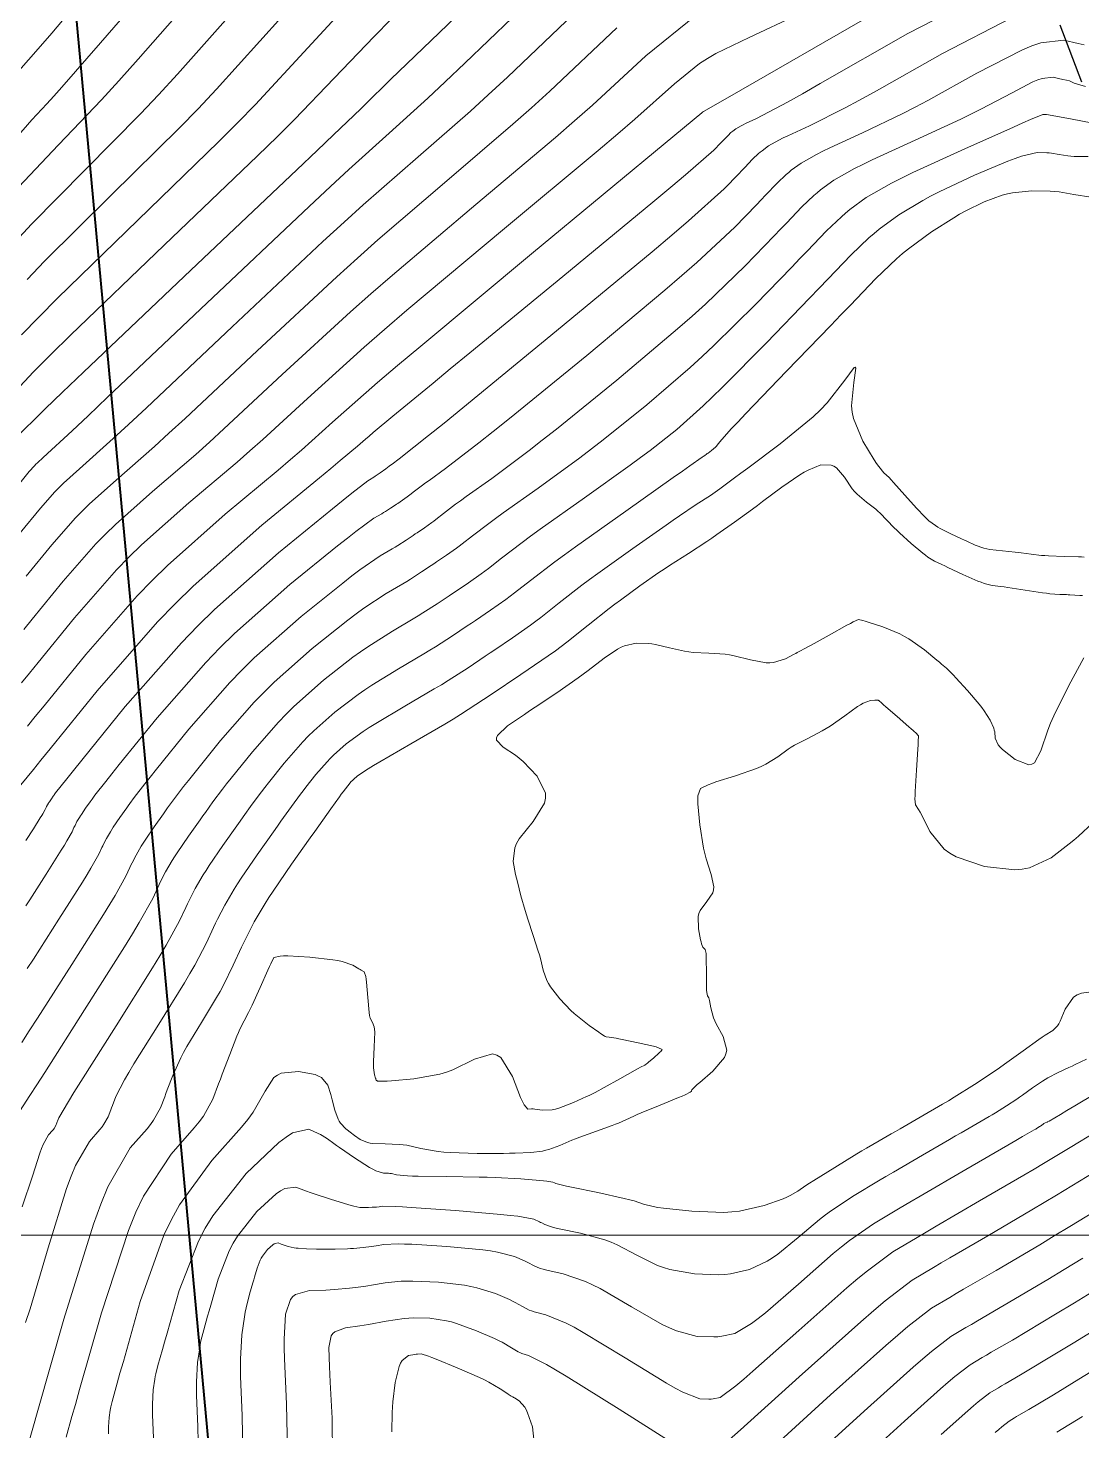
# Model space of a CAD drawing. Header units: millimetres. Extents: x 837475 to 838477, y 1189012 to 1191015.
# Drawn here: x 837520.3 to 837582.3, y 1190202.4 to 1190284.9 of the extents above; entities that cross this region are included whole.
import ezdxf

# ---------------------------------------------------------------- set-up
doc = ezdxf.new("R2010")
doc.units = ezdxf.units.MM
doc.header["$LTSCALE"] = 0.3
doc.linetypes.add('ACAD_ISO03W100', pattern=[30, 12, -18])
doc.layers.add('COORD', color=253, linetype='Continuous', lineweight=20)
doc.layers.add('CORREDORVIA', color=94, linetype='Continuous', lineweight=40)
for name, color, linetype, lineweight, true_color in [('COTAS 10', 7, 'Continuous', 9, 0x6e3e2d), ('COTAS INT', 7, 'Continuous', 5, 0x9fa19f), ('Linea_Tendencia', 7, 'ACAD_ISO03W100', 30, 0xef3939)]:
    doc.layers.add(name, color=color, linetype=linetype, lineweight=lineweight, true_color=true_color)

msp = doc.modelspace()

# ---------------------------------------------------------------- linework, layer by layer
at = {"layer": 'COORD'}
msp.add_line((837476.514, 1190213.872), (838476.514, 1190213.872), dxfattribs=at)
at = {"layer": 'CORREDORVIA'}
msp.add_lwpolyline([(837918.48, 1189883.493), (837925.042, 1189453.383), (837902.497, 1189217.712), (837593.191, 1189234.399), (837666.017, 1189670.117), (837623.316, 1189818.024), (837548.503, 1190011.455), (837506.88, 1190461.595), (837936.282, 1190278.252), (837938.054, 1190355.403), (837933.054, 1190517.446), (837913.685, 1190646.739), (837916.913, 1190801.892), (837910.676, 1191000.965), (838213.029, 1190992.912), (838237.174, 1190821.339), (838237.001, 1190602.875), (838240.031, 1190437.198), (838238.102, 1190145.726), (838184.199, 1189898.277), (837758.842, 1190109.914), (837918.48, 1189883.493)], dxfattribs=at)
at = {"layer": 'COTAS 10'}
for points in [[(837532.092, 1190289.121), (837526.79, 1190283.072), (837525.638, 1190281.785), (837524.622, 1190280.665), (837522.092, 1190278.018), (837519.75, 1190275.54)], [(837548.139, 1190288.169), (837544.474, 1190284.626), (837541.636, 1190281.881), (837541.085, 1190281.347), (837540.637, 1190280.911), (837539.868, 1190280.152), (837538.271, 1190278.623), (837537.302, 1190277.7), (837536.103, 1190276.562), (837529.868, 1190270.648), (837523.57, 1190264.659), (837522.332, 1190263.473), (837521.313, 1190262.491), (837519.459, 1190260.648)], [(837565.544, 1190285.67), (837562.716, 1190284.34), (837560.748, 1190283.404), (837560.26, 1190283.115), (837559.796, 1190282.815), (837558.323, 1190281.624), (837555.991, 1190279.544), (837554.985, 1190278.683), (837553.823, 1190277.697), (837548.323, 1190273.107), (837542.58, 1190268.289), (837541.264, 1190267.16), (837540.066, 1190266.12), (837536.731, 1190263.107), (837534.104, 1190260.685), (837533.354, 1190260.019), (837532.593, 1190259.354), (837529.763, 1190256.968), (837526.968, 1190254.484), (837526.231, 1190253.758), (837525.509, 1190253.015), (837523.032, 1190250.192), (837520.899, 1190247.564), (837520.393, 1190246.943), (837519.925, 1190246.369)], [(837520.263, 1190229.557), (837520.622, 1190230.111), (837522.125, 1190232.454), (837523.498, 1190234.634), (837523.775, 1190235.084), (837524.007, 1190235.468), (837524.473, 1190236.297), (837524.648, 1190236.678), (837524.696, 1190236.779), (837524.744, 1190236.878), (837524.919, 1190237.22), (837525.147, 1190237.608), (837525.228, 1190237.736), (837525.318, 1190237.873), (837525.71, 1190238.444), (837526.108, 1190239.009), (837526.202, 1190239.142), (837526.289, 1190239.265), (837526.544, 1190239.625), (837527.165, 1190240.42), (837527.482, 1190240.817), (837527.863, 1190241.291), (837529.762, 1190243.644), (837532.179, 1190246.396), (837532.886, 1190247.123), (837533.609, 1190247.834), (837536.356, 1190250.274), (837538.806, 1190252.244), (837539.341, 1190252.659), (837539.814, 1190253.017), (837541.007, 1190253.839), (837541.722, 1190254.257), (837541.894, 1190254.361), (837542.054, 1190254.459), (837542.538, 1190254.77), (837542.952, 1190255.049), (837543.068, 1190255.128), (837543.185, 1190255.206), (837543.612, 1190255.495), (837544.047, 1190255.801), (837544.168, 1190255.891), (837544.291, 1190255.983), (837544.738, 1190256.336), (837545.449, 1190256.877), (837545.737, 1190257.088), (837546.064, 1190257.325), (837547.578, 1190258.403), (837549.782, 1190260.049), (837550.545, 1190260.645), (837551.374, 1190261.301), (837554.92, 1190264.176), (837558.5, 1190267.199), (837559.35, 1190267.948), (837560.14, 1190268.66), (837562.481, 1190270.915), (837564.175, 1190272.666), (837564.556, 1190273.061), (837564.898, 1190273.416), (837565.815, 1190274.371), (837566.507, 1190275.036), (837566.708, 1190275.209), (837566.911, 1190275.376), (837567.679, 1190275.939), (837568.896, 1190276.625), (837569.384, 1190276.87), (837569.937, 1190277.139), (837572.479, 1190278.308), (837575.151, 1190279.538), (837575.787, 1190279.845), (837576.378, 1190280.138), (837578.134, 1190281.073), (837579.399, 1190281.727), (837579.679, 1190281.842), (837579.93, 1190281.929), (837580.583, 1190282.004), (837580.982, 1190281.91), (837581.072, 1190281.889), (837581.153, 1190281.871), (837581.372, 1190281.827), (837581.537, 1190281.785), (837581.585, 1190281.769), (837581.633, 1190281.75), (837581.814, 1190281.664), (837582.478, 1190281.466)], [(837520.352, 1190201.68), (837520.59, 1190202.514), (837520.883, 1190203.546), (837522.403, 1190208.92), (837524.148, 1190214.523), (837524.582, 1190215.699), (837524.996, 1190216.712), (837526.313, 1190219.014), (837527.304, 1190220.128), (837527.512, 1190220.391), (837527.691, 1190220.636), (837528.097, 1190221.357), (837528.339, 1190222.012), (837528.415, 1190222.214), (837528.494, 1190222.426), (837528.813, 1190223.267), (837529.281, 1190224.295), (837529.455, 1190224.623), (837529.648, 1190224.972), (837530.505, 1190226.39), (837531.39, 1190227.845), (837531.6, 1190228.216), (837531.796, 1190228.574), (837532.376, 1190229.754), (837532.859, 1190230.809), (837532.993, 1190231.089), (837533.127, 1190231.363), (837533.61, 1190232.308), (837534.24, 1190233.381), (837534.466, 1190233.735), (837534.714, 1190234.115), (837535.798, 1190235.696), (837536.901, 1190237.257), (837537.161, 1190237.625), (837537.401, 1190237.965), (837538.107, 1190238.961), (837538.611, 1190239.664), (837538.725, 1190239.82), (837538.827, 1190239.959), (837539.103, 1190240.319), (837539.315, 1190240.56), (837539.377, 1190240.624), (837539.44, 1190240.686), (837539.681, 1190240.9), (837540.314, 1190241.313), (837540.624, 1190241.5), (837540.993, 1190241.72), (837542.816, 1190242.778), (837544.814, 1190243.947), (837545.294, 1190244.237), (837545.742, 1190244.511), (837547.095, 1190245.38), (837548.253, 1190246.161), (837548.577, 1190246.38), (837548.903, 1190246.6), (837550.096, 1190247.406), (837551.312, 1190248.262), (837551.652, 1190248.514), (837551.995, 1190248.772), (837553.246, 1190249.758), (837554.48, 1190250.74), (837554.813, 1190250.995), (837555.14, 1190251.244), (837556.289, 1190252.081), (837557.407, 1190252.854), (837557.716, 1190253.062), (837558.024, 1190253.267), (837559.134, 1190253.985), (837560.225, 1190254.693), (837560.521, 1190254.892), (837560.815, 1190255.093), (837561.854, 1190255.827), (837562.902, 1190256.593), (837563.201, 1190256.813), (837563.503, 1190257.038), (837564.628, 1190257.877), (837565.679, 1190258.604), (837565.936, 1190258.757), (837566.178, 1190258.89), (837566.928, 1190259.193), (837567.537, 1190259.183), (837567.69, 1190259.118), (837567.836, 1190259.026), (837568.31, 1190258.467), (837568.771, 1190257.794), (837568.909, 1190257.63), (837569.052, 1190257.475), (837569.608, 1190256.996), (837570.149, 1190256.583), (837570.282, 1190256.469), (837570.408, 1190256.355), (837570.806, 1190255.949), (837571.24, 1190255.491), (837571.39, 1190255.345), (837571.552, 1190255.191), (837572.242, 1190254.568), (837572.921, 1190253.998), (837573.076, 1190253.877), (837573.217, 1190253.773), (837573.605, 1190253.531), (837574.039, 1190253.329), (837574.209, 1190253.249), (837574.401, 1190253.159), (837575.272, 1190252.749), (837576.153, 1190252.361), (837576.35, 1190252.284), (837576.528, 1190252.221), (837577.004, 1190252.106), (837577.51, 1190252.047), (837577.707, 1190252.02), (837577.928, 1190251.987), (837578.932, 1190251.828), (837579.952, 1190251.672), (837580.184, 1190251.641), (837580.394, 1190251.616), (837580.969, 1190251.571), (837581.37, 1190251.558), (837581.47, 1190251.553), (837581.565, 1190251.547), (837581.869, 1190251.522), (837582.151, 1190251.507), (837582.233, 1190251.507), (837582.316, 1190251.509)], [(837532.943, 1190201.006), (837532.891, 1190203.266), (837532.799, 1190205.548), (837532.793, 1190206.082), (837532.796, 1190206.575), (837532.879, 1190208.001), (837533.033, 1190209.068), (837533.081, 1190209.334), (837533.131, 1190209.587), (837533.328, 1190210.395), (837533.525, 1190211.073), (837533.574, 1190211.243), (837533.621, 1190211.406), (837533.772, 1190211.934), (837533.949, 1190212.392), (837534.014, 1190212.511), (837534.084, 1190212.627), (837534.394, 1190213.018), (837534.703, 1190213.304), (837534.774, 1190213.353), (837534.839, 1190213.389), (837535.018, 1190213.413), (837535.19, 1190213.345), (837535.249, 1190213.324), (837535.314, 1190213.302), (837535.592, 1190213.212), (837535.949, 1190213.13), (837536.063, 1190213.113), (837536.185, 1190213.098), (837536.681, 1190213.062), (837537.269, 1190213.048), (837537.448, 1190213.047), (837537.634, 1190213.046), (837538.364, 1190213.053), (837539.088, 1190213.074), (837539.27, 1190213.083), (837539.444, 1190213.092), (837540.006, 1190213.138), (837540.503, 1190213.198), (837540.637, 1190213.217), (837540.769, 1190213.238), (837541.232, 1190213.32), (837542.076, 1190213.357), (837542.447, 1190213.349), (837542.879, 1190213.332), (837544.939, 1190213.205), (837547.04, 1190213.006), (837547.498, 1190212.944), (837547.903, 1190212.879), (837548.917, 1190212.62), (837549.492, 1190212.367), (837549.62, 1190212.306), (837549.734, 1190212.25), (837550.033, 1190212.077), (837550.427, 1190211.913), (837550.601, 1190211.861), (837550.804, 1190211.806), (837551.769, 1190211.585), (837553.084, 1190211.144), (837553.506, 1190210.951), (837553.954, 1190210.727), (837555.781, 1190209.66), (837557.587, 1190208.621), (837558.022, 1190208.414), (837558.427, 1190208.243), (837559.655, 1190207.914), (837560.627, 1190207.88), (837560.872, 1190207.893), (837561.105, 1190207.917), (837561.86, 1190208.087), (837562.852, 1190208.677), (837563.235, 1190208.965), (837563.664, 1190209.308), (837565.607, 1190210.996), (837567.652, 1190212.783), (837568.146, 1190213.187), (837568.609, 1190213.552), (837570.021, 1190214.543), (837571.588, 1190215.479), (837572.149, 1190215.81), (837572.766, 1190216.172), (837575.45, 1190217.735), (837577.918, 1190219.165), (837578.397, 1190219.442), (837578.788, 1190219.669), (837579.464, 1190220.06), (837579.561, 1190220.116), (837579.587, 1190220.132), (837579.613, 1190220.147), (837579.701, 1190220.203), (837579.786, 1190220.259), (837579.832, 1190220.291), (837579.912, 1190220.35), (837579.993, 1190220.405), (837580.016, 1190220.418), (837580.039, 1190220.432), (837580.123, 1190220.475), (837580.209, 1190220.515), (837580.234, 1190220.527), (837580.258, 1190220.539), (837580.35, 1190220.584), (837581.012, 1190220.973), (837581.396, 1190221.202), (837581.868, 1190221.483), (837584.298, 1190222.937)], [(837569.465, 1190200.763), (837571.834, 1190202.922), (837573.962, 1190204.824), (837574.412, 1190205.214), (837574.803, 1190205.545), (837575.713, 1190206.247), (837576.409, 1190206.662), (837576.663, 1190206.812), (837576.945, 1190206.977), (837578.188, 1190207.7), (837580.732, 1190209.224), (837581.834, 1190209.894), (837583.109, 1190210.672)]]:
    msp.add_lwpolyline(points, dxfattribs=at)
at = {"layer": 'COTAS INT'}
for points in [[(837519.502, 1190257.736), (837520.372, 1190258.796), (837520.676, 1190259.142), (837520.765, 1190259.233), (837520.856, 1190259.323), (837521.199, 1190259.628), (837522.892, 1190261.199), (837523.833, 1190262.086), (837524.979, 1190263.17), (837530.827, 1190268.717), (837536.842, 1190274.403), (837538.094, 1190275.575), (837539.167, 1190276.572), (837541.55, 1190278.717), (837543.821, 1190280.78), (837544.824, 1190281.726), (837545.99, 1190282.834), (837551.55, 1190288.187)], [(837518.986, 1190277.716), (837520.537, 1190279.492), (837521.411, 1190280.43), (837521.814, 1190280.882), (837522.286, 1190281.416), (837524.572, 1190284.035), (837527.557, 1190287.491)], [(837519.548, 1190272.316), (837520.514, 1190273.364), (837523.647, 1190276.544), (837526.918, 1190279.844), (837527.97, 1190280.968), (837529.086, 1190282.182), (837533.647, 1190287.327)], [(837577.438, 1190287.358), (837572.049, 1190284.571), (837566.894, 1190281.627), (837565.847, 1190281.036), (837564.963, 1190280.543), (837563.143, 1190279.574), (837562.503, 1190279.279), (837562.364, 1190279.212), (837562.241, 1190279.15), (837561.934, 1190278.977), (837561.741, 1190278.835), (837561.689, 1190278.793), (837561.639, 1190278.75), (837561.465, 1190278.582), (837561.234, 1190278.342), (837561.147, 1190278.252), (837561.052, 1190278.153), (837560.625, 1190277.712), (837558.967, 1190276.266), (837558.095, 1190275.533), (837557.044, 1190274.656), (837551.755, 1190270.288), (837546.293, 1190265.796), (837545.133, 1190264.841), (837544.125, 1190264.011), (837541.755, 1190262.057), (837540.601, 1190261.095), (837540.359, 1190260.891), (837540.152, 1190260.714), (837539.683, 1190260.302), (837538.667, 1190259.443), (837538.114, 1190258.985), (837537.444, 1190258.432), (837534.044, 1190255.638), (837530.024, 1190252.065), (837528.963, 1190251.021), (837527.925, 1190249.952), (837524.362, 1190245.891), (837521.597, 1190242.478), (837521.062, 1190241.817), (837520.626, 1190241.28), (837519.886, 1190240.367)], [(837519.851, 1190255.193), (837521.037, 1190256.645), (837521.885, 1190257.61), (837522.131, 1190257.865), (837522.384, 1190258.113), (837523.34, 1190258.963), (837525.317, 1190260.738), (837526.213, 1190261.569), (837527.261, 1190262.549), (837532.303, 1190267.314), (837537.648, 1190272.333), (837538.886, 1190273.471), (837540.02, 1190274.501), (837543.243, 1190277.314), (837546.322, 1190280.01), (837547.365, 1190280.965), (837548.49, 1190282.011), (837553.243, 1190286.546)], [(837539.793, 1190287.055), (837536.757, 1190283.74), (837533.679, 1190280.403), (837532.636, 1190279.334), (837531.511, 1190278.203), (837526.757, 1190273.596), (837522.042, 1190269.011), (837520.94, 1190267.894), (837519.927, 1190266.843)], [(837519.339, 1190281.887), (837520.896, 1190283.668), (837521.695, 1190284.595), (837522.653, 1190285.709)], [(837520.059, 1190249.507), (837520.549, 1190250.107), (837522.367, 1190252.343), (837524.301, 1190254.547), (837524.864, 1190255.127), (837525.44, 1190255.694), (837527.622, 1190257.633), (837530.168, 1190259.815), (837530.974, 1190260.536), (837531.823, 1190261.306), (837535.255, 1190264.509), (837539.26, 1190268.191), (837540.471, 1190269.264), (837541.727, 1190270.359), (837546.63, 1190274.509), (837551.322, 1190278.468), (837552.445, 1190279.444), (837553.491, 1190280.367), (837556.63, 1190283.265), (837559.59, 1190285.658)], [(837520.276, 1190243.825), (837520.727, 1190244.38), (837521.248, 1190245.021), (837523.697, 1190248.042), (837526.717, 1190251.483), (837527.597, 1190252.389), (837528.496, 1190253.275), (837531.903, 1190256.303), (837535.019, 1190258.893), (837535.734, 1190259.502), (837536.386, 1190260.064), (837538.207, 1190261.704), (837540.857, 1190264.037), (837542.031, 1190265.036), (837543.397, 1190266.188), (837549.918, 1190271.622), (837558.346, 1190278.602), (837559.918, 1190279.904), (837559.971, 1190279.947), (837559.981, 1190279.956), (837559.99, 1190279.963), (837560.006, 1190279.977), (837560.01, 1190279.982), (837560.012, 1190279.984), (837560.015, 1190279.986), (837560.016, 1190279.988), (837560.017, 1190279.988), (837560.019, 1190279.99), (837560.022, 1190279.992), (837560.023, 1190279.992), (837560.031, 1190279.996), (837561.567, 1190280.878), (837570.02, 1190285.738)], [(837518.231, 1190262.122), (837520.62, 1190264.667), (837521.636, 1190265.683), (837522.806, 1190266.835), (837528.313, 1190272.122), (837533.807, 1190277.382), (837534.969, 1190278.517), (837535.975, 1190279.513), (837538.313, 1190281.946), (837540.654, 1190284.407), (837541.663, 1190285.419)], [(837520.183, 1190237.1), (837520.623, 1190237.787), (837521.026, 1190238.426), (837521.107, 1190238.558), (837521.175, 1190238.671), (837521.312, 1190238.914), (837521.363, 1190239.026), (837521.391, 1190239.084), (837521.443, 1190239.185), (837521.509, 1190239.298), (837521.533, 1190239.336), (837521.56, 1190239.376), (837521.675, 1190239.544), (837521.792, 1190239.709), (837521.819, 1190239.748), (837521.845, 1190239.784), (837521.919, 1190239.89), (837522.586, 1190240.722), (837522.985, 1190241.216), (837523.477, 1190241.824), (837526.025, 1190244.973), (837529.325, 1190248.731), (837530.29, 1190249.723), (837531.277, 1190250.693), (837535.027, 1190254.024), (837538.202, 1190256.616), (837538.828, 1190257.122), (837539.343, 1190257.536), (837540.284, 1190258.263), (837540.485, 1190258.381), (837540.534, 1190258.411), (837540.579, 1190258.438), (837540.715, 1190258.526), (837540.832, 1190258.605), (837540.898, 1190258.649), (837541.018, 1190258.73), (837541.141, 1190258.816), (837541.209, 1190258.868), (837541.336, 1190258.967), (837541.536, 1190259.12), (837541.617, 1190259.179), (837541.709, 1190259.246), (837542.136, 1190259.55), (837543.858, 1190260.919), (837544.768, 1190261.658), (837545.864, 1190262.552), (837551.387, 1190267.081), (837557.002, 1190271.737), (837558.158, 1190272.712), (837559.14, 1190273.551), (837561.244, 1190275.446), (837562.093, 1190276.324), (837562.283, 1190276.522), (837562.455, 1190276.7), (837562.915, 1190277.178), (837563.262, 1190277.512), (837563.362, 1190277.598), (837563.464, 1190277.682), (837563.849, 1190277.965), (837564.459, 1190278.308), (837564.704, 1190278.431), (837564.981, 1190278.566), (837566.255, 1190279.152), (837568.359, 1190280.208), (837569.16, 1190280.639), (837570.055, 1190281.131), (837574.077, 1190283.405), (837578.091, 1190285.481)], [(837554.936, 1190284.906), (837550.99, 1190281.189), (837549.905, 1190280.204), (837548.822, 1190279.239), (837544.936, 1190275.912), (837540.873, 1190272.43), (837539.679, 1190271.367), (837538.454, 1190270.262), (837533.779, 1190265.912), (837529.542, 1190261.927), (837528.593, 1190261.052), (837527.742, 1190260.276), (837525.481, 1190258.298), (837523.912, 1190256.904), (837523.498, 1190256.496), (837523.093, 1190256.079), (837521.702, 1190254.494), (837520.2, 1190252.65)], [(837535.202, 1190285.534), (837531.383, 1190281.293), (837530.303, 1190280.151), (837529.214, 1190279.024), (837525.202, 1190275.07), (837521.278, 1190271.188), (837520.244, 1190270.105)], [(837520.17, 1190233.247), (837520.402, 1190233.605), (837521.374, 1190235.121), (837522.262, 1190236.53), (837522.441, 1190236.821), (837522.591, 1190237.069), (837522.893, 1190237.605), (837523.005, 1190237.852), (837523.037, 1190237.917), (837523.068, 1190237.981), (837523.181, 1190238.202), (837523.328, 1190238.453), (837523.381, 1190238.536), (837523.439, 1190238.625), (837523.692, 1190238.994), (837523.95, 1190239.359), (837524.011, 1190239.445), (837524.067, 1190239.524), (837524.232, 1190239.757), (837524.876, 1190240.571), (837525.234, 1190241.016), (837525.67, 1190241.558), (837527.894, 1190244.309), (837530.752, 1190247.564), (837531.588, 1190248.423), (837532.443, 1190249.264), (837535.691, 1190252.149), (837538.504, 1190254.43), (837539.084, 1190254.89), (837539.578, 1190255.276), (837540.646, 1190256.051), (837541.104, 1190256.319), (837541.214, 1190256.386), (837541.316, 1190256.449), (837541.627, 1190256.648), (837541.892, 1190256.827), (837541.967, 1190256.877), (837542.041, 1190256.928), (837542.315, 1190257.112), (837542.594, 1190257.309), (837542.672, 1190257.366), (837542.75, 1190257.426), (837543.037, 1190257.652), (837543.492, 1190257.998), (837543.677, 1190258.133), (837543.887, 1190258.285), (837544.857, 1190258.976), (837546.82, 1190260.484), (837547.656, 1190261.151), (837548.619, 1190261.926), (837553.154, 1190265.628), (837557.751, 1190269.468), (837558.754, 1190270.33), (837559.64, 1190271.106), (837561.863, 1190273.181), (837563.134, 1190274.495), (837563.42, 1190274.791), (837563.677, 1190275.058), (837564.365, 1190275.774), (837564.885, 1190276.274), (837565.035, 1190276.404), (837565.188, 1190276.529), (837565.764, 1190276.952), (837566.678, 1190277.467), (837567.044, 1190277.651), (837567.459, 1190277.852), (837569.367, 1190278.73), (837571.755, 1190279.873), (837572.474, 1190280.242), (837573.217, 1190280.634), (837576.105, 1190282.239), (837578.745, 1190283.604), (837579.331, 1190283.845), (837579.854, 1190284.026), (837581.218, 1190284.183), (837582.05, 1190283.986), (837582.238, 1190283.943), (837582.407, 1190283.906)], [(837519.932, 1190225.216), (837520.375, 1190225.895), (837520.854, 1190226.633), (837522.876, 1190229.788), (837524.734, 1190232.738), (837525.109, 1190233.347), (837525.423, 1190233.866), (837526.054, 1190234.988), (837526.29, 1190235.504), (837526.355, 1190235.641), (837526.421, 1190235.775), (837526.657, 1190236.237), (837526.965, 1190236.762), (837527.076, 1190236.936), (837527.197, 1190237.121), (837527.728, 1190237.895), (837528.267, 1190238.658), (837528.394, 1190238.838), (837528.512, 1190239.005), (837528.857, 1190239.492), (837529.454, 1190240.269), (837529.731, 1190240.618), (837530.055, 1190241.025), (837531.63, 1190242.979), (837533.606, 1190245.229), (837534.184, 1190245.823), (837534.775, 1190246.405), (837537.021, 1190248.399), (837539.107, 1190250.058), (837539.598, 1190250.427), (837540.05, 1190250.757), (837541.369, 1190251.627), (837542.34, 1190252.195), (837542.574, 1190252.336), (837542.792, 1190252.47), (837543.45, 1190252.892), (837544.012, 1190253.272), (837544.17, 1190253.378), (837544.329, 1190253.485), (837544.909, 1190253.877), (837545.5, 1190254.293), (837545.665, 1190254.416), (837545.832, 1190254.541), (837546.44, 1190255.021), (837547.405, 1190255.755), (837547.797, 1190256.042), (837548.242, 1190256.364), (837550.299, 1190257.829), (837552.744, 1190259.614), (837553.434, 1190260.138), (837554.129, 1190260.675), (837556.687, 1190262.723), (837559.249, 1190264.93), (837559.947, 1190265.566), (837560.64, 1190266.215), (837563.1, 1190268.649), (837565.216, 1190270.837), (837565.692, 1190271.33), (837566.119, 1190271.774), (837567.266, 1190272.967), (837568.13, 1190273.798), (837568.38, 1190274.014), (837568.635, 1190274.223), (837569.594, 1190274.927), (837571.084, 1190275.77), (837571.674, 1190276.067), (837572.34, 1190276.392), (837575.387, 1190277.795), (837578.249, 1190279.07), (837578.799, 1190279.313), (837579.244, 1190279.509), (837579.974, 1190279.82), (837580.016, 1190279.82), (837580.036, 1190279.818), (837580.07, 1190279.812), (837580.107, 1190279.806), (837580.121, 1190279.804), (837580.135, 1190279.804), (837580.196, 1190279.803), (837581.39, 1190279.589), (837582.119, 1190279.454), (837583.021, 1190279.286)], [(837582.645, 1190277.335), (837581.82, 1190277.348), (837581.627, 1190277.36), (837581.45, 1190277.375), (837580.938, 1190277.458), (837580.491, 1190277.54), (837580.354, 1190277.554), (837580.212, 1190277.565), (837579.651, 1190277.571), (837578.721, 1190277.355), (837578.346, 1190277.226), (837577.92, 1190277.066), (837575.956, 1190276.238), (837573.877, 1190275.258), (837573.378, 1190275.002), (837572.912, 1190274.754), (837571.509, 1190273.914), (837570.359, 1190273.07), (837570.053, 1190272.819), (837569.753, 1190272.561), (837568.716, 1190271.563), (837567.341, 1190270.132), (837566.828, 1190269.6), (837566.257, 1190269.009), (837563.719, 1190266.384), (837561.14, 1190263.769), (837560.543, 1190263.185), (837559.998, 1190262.66), (837558.454, 1190261.271), (837556.884, 1190260.05), (837556.323, 1190259.632), (837555.706, 1190259.179), (837553.02, 1190257.256), (837550.42, 1190255.404), (837549.857, 1190254.996), (837549.362, 1190254.634), (837548.141, 1190253.705), (837547.372, 1190253.099), (837547.162, 1190252.94), (837546.953, 1190252.785), (837546.206, 1190252.259), (837545.472, 1190251.764), (837545.272, 1190251.628), (837545.072, 1190251.494), (837544.361, 1190251.014), (837543.529, 1190250.48), (837543.254, 1190250.311), (837542.959, 1190250.133), (837541.731, 1190249.415), (837540.286, 1190248.498), (837539.854, 1190248.195), (837539.409, 1190247.871), (837537.686, 1190246.524), (837535.942, 1190244.975), (837535.482, 1190244.523), (837535.033, 1190244.062), (837533.498, 1190242.314), (837532.248, 1190240.758), (837531.979, 1190240.418), (837531.743, 1190240.118), (837531.169, 1190239.359), (837530.734, 1190238.745), (837530.586, 1190238.535), (837530.425, 1190238.308), (837529.745, 1190237.345), (837529.077, 1190236.37), (837528.923, 1190236.136), (837528.784, 1190235.917), (837528.395, 1190235.255), (837528.097, 1190234.672), (837528.015, 1190234.503), (837527.932, 1190234.33), (837527.634, 1190233.679), (837526.839, 1190232.264), (837526.443, 1190231.61), (837525.97, 1190230.842), (837523.627, 1190227.122), (837521.286, 1190223.449), (837520.814, 1190222.712), (837520.419, 1190222.095), (837519.629, 1190220.879)], [(837582.792, 1190274.945), (837581.807, 1190275.105), (837580.946, 1190275.263), (837580.683, 1190275.29), (837580.408, 1190275.309), (837579.328, 1190275.321), (837578.199, 1190275.202), (837577.893, 1190275.139), (837577.591, 1190275.063), (837576.525, 1190274.68), (837575.414, 1190274.124), (837575.082, 1190273.938), (837574.741, 1190273.738), (837573.424, 1190272.902), (837572.082, 1190271.917), (837571.726, 1190271.625), (837571.376, 1190271.323), (837570.166, 1190270.159), (837568.649, 1190268.579), (837568.105, 1190268.015), (837567.508, 1190267.396), (837564.904, 1190264.703), (837562.504, 1190262.209), (837562.036, 1190261.715), (837561.652, 1190261.307), (837560.976, 1190260.546), (837560.829, 1190260.346), (837560.779, 1190260.292), (837560.726, 1190260.238), (837560.503, 1190260.048), (837560.291, 1190259.89), (837560.246, 1190259.856), (837560.206, 1190259.826), (837560.109, 1190259.755), (837560.048, 1190259.711), (837560.031, 1190259.7), (837560.013, 1190259.688), (837559.949, 1190259.646), (837559.22, 1190259.136), (837558.784, 1190258.828), (837558.245, 1190258.449), (837555.453, 1190256.479), (837552.491, 1190254.368), (837551.844, 1190253.9), (837551.274, 1190253.481), (837549.843, 1190252.39), (837548.913, 1190251.657), (837548.659, 1190251.465), (837548.406, 1190251.278), (837547.502, 1190250.642), (837546.616, 1190250.043), (837546.374, 1190249.879), (837546.133, 1190249.716), (837545.272, 1190249.136), (837544.267, 1190248.49), (837543.934, 1190248.286), (837543.577, 1190248.071), (837542.092, 1190247.202), (837540.522, 1190246.239), (837540.111, 1190245.964), (837539.71, 1190245.685), (837538.351, 1190244.65), (837537.108, 1190243.545), (837536.781, 1190243.224), (837536.461, 1190242.895), (837535.367, 1190241.649), (837534.441, 1190240.492), (837534.228, 1190240.219), (837534.033, 1190239.966), (837533.482, 1190239.226), (837532.957, 1190238.485), (837532.777, 1190238.232), (837532.584, 1190237.958), (837531.763, 1190236.795), (837530.956, 1190235.618), (837530.771, 1190235.336), (837530.602, 1190235.071), (837530.134, 1190234.273), (837529.774, 1190233.569), (837529.674, 1190233.365), (837529.574, 1190233.157), (837529.215, 1190232.371), (837528.425, 1190230.93), (837528.053, 1190230.309), (837527.616, 1190229.591), (837525.486, 1190226.196), (837523.41, 1190222.918), (837523.007, 1190222.274), (837522.679, 1190221.744), (837522.111, 1190220.783), (837522.035, 1190220.581), (837522.016, 1190220.53), (837521.998, 1190220.482), (837521.94, 1190220.325), (837521.842, 1190220.152), (837521.8, 1190220.094), (837521.75, 1190220.031), (837521.512, 1190219.764), (837521.197, 1190219.212), (837521.098, 1190218.97), (837520.994, 1190218.688), (837520.576, 1190217.346), (837519.963, 1190215.53)], [(837582.399, 1190253.773), (837582.255, 1190253.777), (837582.084, 1190253.782), (837581.241, 1190253.803), (837580.32, 1190253.839), (837580.1, 1190253.853), (837579.895, 1190253.868), (837579.283, 1190253.941), (837578.712, 1190254.021), (837578.533, 1190254.042), (837578.346, 1190254.062), (837577.597, 1190254.128), (837576.862, 1190254.219), (837576.684, 1190254.254), (837576.517, 1190254.294), (837576.005, 1190254.473), (837575.516, 1190254.702), (837575.364, 1190254.773), (837575.204, 1190254.847), (837574.564, 1190255.144), (837573.947, 1190255.455), (837573.801, 1190255.539), (837573.667, 1190255.621), (837573.273, 1190255.91), (837572.861, 1190256.312), (837572.716, 1190256.466), (837572.557, 1190256.638), (837571.868, 1190257.414), (837571.205, 1190258.16), (837571.062, 1190258.314), (837570.937, 1190258.445), (837570.633, 1190258.728), (837570.33, 1190259.095), (837570.205, 1190259.279), (837570.063, 1190259.499), (837569.403, 1190260.59), (837568.848, 1190261.924), (837568.773, 1190262.297), (837568.731, 1190262.671), (837568.859, 1190264.034), (837568.991, 1190264.892), (837568.952, 1190264.948), (837568.878, 1190264.924), (837568.339, 1190264.181), (837567.293, 1190262.842), (837566.902, 1190262.442), (837566.466, 1190262.029), (837564.523, 1190260.434), (837562.622, 1190259.008), (837562.213, 1190258.702), (837561.854, 1190258.435), (837560.982, 1190257.791), (837560.431, 1190257.402), (837560.276, 1190257.296), (837560.119, 1190257.191), (837559.542, 1190256.816), (837558.622, 1190256.201), (837558.25, 1190255.945), (837557.826, 1190255.652), (837555.871, 1190254.28), (837553.815, 1190252.806), (837553.328, 1190252.448), (837552.877, 1190252.111), (837551.544, 1190251.074), (837550.454, 1190250.215), (837550.155, 1190249.989), (837549.859, 1190249.77), (837548.799, 1190249.024), (837547.76, 1190248.321), (837547.475, 1190248.129), (837547.193, 1190247.939), (837546.184, 1190247.258), (837545.004, 1190246.501), (837544.614, 1190246.261), (837544.195, 1190246.009), (837542.454, 1190244.99), (837540.758, 1190243.979), (837540.368, 1190243.732), (837540.012, 1190243.499), (837539.016, 1190242.775), (837538.274, 1190242.116), (837538.079, 1190241.924), (837537.888, 1190241.727), (837537.235, 1190240.984), (837536.634, 1190240.225), (837536.476, 1190240.019), (837536.322, 1190239.815), (837535.794, 1190239.094), (837535.179, 1190238.225), (837534.969, 1190237.929), (837534.742, 1190237.608), (837533.781, 1190236.245), (837532.835, 1190234.867), (837532.618, 1190234.535), (837532.421, 1190234.226), (837531.872, 1190233.29), (837531.45, 1190232.466), (837531.333, 1190232.227), (837531.217, 1190231.983), (837530.796, 1190231.062), (837530.11, 1190229.752), (837529.827, 1190229.262), (837529.503, 1190228.718), (837527.996, 1190226.293), (837526.529, 1190223.945), (837526.231, 1190223.449), (837525.98, 1190223.019), (837525.462, 1190222.025), (837525.265, 1190221.504), (837525.215, 1190221.372), (837525.168, 1190221.247), (837525.018, 1190220.841), (837524.767, 1190220.394), (837524.656, 1190220.243), (837524.527, 1190220.079), (837523.913, 1190219.389), (837523.096, 1190217.962), (837522.84, 1190217.334), (837522.571, 1190216.606), (837521.49, 1190213.133), (837520.423, 1190209.538), (837520.163, 1190208.732)], [(837522.547, 1190201.987), (837522.889, 1190203.194), (837523.09, 1190203.906), (837523.338, 1190204.781), (837524.616, 1190209.309), (837526.206, 1190214.144), (837526.65, 1190215.214), (837527.095, 1190216.167), (837528.714, 1190218.639), (837530.082, 1190220.176), (837530.369, 1190220.54), (837530.616, 1190220.878), (837531.176, 1190221.873), (837531.51, 1190222.777), (837531.615, 1190223.056), (837531.724, 1190223.349), (837532.164, 1190224.51), (837532.582, 1190225.57), (837532.679, 1190225.798), (837532.767, 1190225.998), (837533.015, 1190226.486), (837533.277, 1190226.971), (837533.374, 1190227.17), (837533.481, 1190227.396), (837533.957, 1190228.445), (837534.41, 1190229.463), (837534.503, 1190229.67), (837534.582, 1190229.844), (837534.751, 1190230.202), (837535.123, 1190230.294), (837535.331, 1190230.301), (837535.583, 1190230.299), (837536.871, 1190230.223), (837538.224, 1190230.072), (837538.517, 1190230.023), (837538.774, 1190229.97), (837539.41, 1190229.753), (837539.757, 1190229.547), (837539.833, 1190229.502), (837539.899, 1190229.462), (837540.064, 1190229.359), (837540.161, 1190229.086), (837540.185, 1190228.939), (837540.207, 1190228.761), (837540.277, 1190227.861), (837540.356, 1190226.963), (837540.385, 1190226.786), (837540.416, 1190226.641), (837540.554, 1190226.376), (837540.665, 1190226.122), (837540.681, 1190225.983), (837540.689, 1190225.814), (837540.662, 1190224.957), (837540.62, 1190224.066), (837540.619, 1190223.875), (837540.622, 1190223.709), (837540.673, 1190223.311), (837540.739, 1190223.116), (837540.752, 1190223.079), (837540.762, 1190223.048), (837540.78, 1190222.994), (837540.793, 1190222.978), (837540.801, 1190222.972), (837540.81, 1190222.964), (837540.858, 1190222.929), (837541.22, 1190222.926), (837541.428, 1190222.938), (837541.682, 1190222.956), (837542.989, 1190223.07), (837544.516, 1190223.341), (837544.909, 1190223.458), (837545.289, 1190223.594), (837546.555, 1190224.235), (837547.616, 1190224.541), (837547.867, 1190224.465), (837548.1, 1190224.319), (837548.786, 1190223.21), (837549.271, 1190221.963), (837549.376, 1190221.729), (837549.469, 1190221.544), (837549.699, 1190221.277), (837549.918, 1190221.3), (837550.003, 1190221.296), (837550.098, 1190221.289), (837550.531, 1190221.228), (837551.12, 1190221.243), (837551.313, 1190221.283), (837551.52, 1190221.339), (837552.378, 1190221.672), (837553.143, 1190222.025), (837553.292, 1190222.093), (837553.413, 1190222.148), (837553.623, 1190222.242), (837553.869, 1190222.374), (837554.012, 1190222.454), (837554.188, 1190222.552), (837555.097, 1190223.06), (837556.007, 1190223.569), (837556.183, 1190223.668), (837556.327, 1190223.747), (837556.573, 1190223.881), (837556.672, 1190223.954), (837556.724, 1190223.995), (837556.785, 1190224.046), (837557.094, 1190224.305), (837557.4, 1190224.575), (837557.459, 1190224.633), (837557.507, 1190224.683), (837557.591, 1190224.801), (837557.383, 1190224.902), (837557.248, 1190224.942), (837557.079, 1190224.986), (837556.187, 1190225.189), (837555.25, 1190225.382), (837555.052, 1190225.422), (837554.881, 1190225.455), (837554.484, 1190225.522), (837554.305, 1190225.546), (837554.271, 1190225.552), (837554.243, 1190225.558), (837554.2, 1190225.576), (837554.062, 1190225.683), (837553.976, 1190225.745), (837553.868, 1190225.821), (837553.302, 1190226.213), (837552.609, 1190226.747), (837552.42, 1190226.912), (837552.232, 1190227.085), (837551.567, 1190227.774), (837551.018, 1190228.484), (837550.904, 1190228.671), (837550.807, 1190228.853), (837550.591, 1190229.472), (837550.436, 1190230.143), (837550.377, 1190230.356), (837550.311, 1190230.582), (837550.011, 1190231.5), (837549.689, 1190232.466), (837549.609, 1190232.722), (837549.532, 1190232.973), (837549.284, 1190233.838), (837549.077, 1190234.654), (837549.026, 1190234.874), (837548.978, 1190235.091), (837548.826, 1190235.854), (837548.924, 1190236.67), (837549.034, 1190236.921), (837549.179, 1190237.182), (837550.002, 1190238.214), (837550.681, 1190239.293), (837550.736, 1190239.583), (837550.734, 1190239.87), (837550.245, 1190240.874), (837549.412, 1190241.734), (837549.192, 1190241.93), (837548.977, 1190242.106), (837548.24, 1190242.59), (837547.85, 1190243.001), (837547.853, 1190243.132), (837547.906, 1190243.27), (837548.498, 1190243.834), (837549.495, 1190244.506), (837549.802, 1190244.713), (837550.122, 1190244.93), (837551.393, 1190245.788), (837552.646, 1190246.658), (837552.956, 1190246.882), (837553.25, 1190247.098), (837554.176, 1190247.815), (837554.967, 1190248.359), (837555.175, 1190248.465), (837555.378, 1190248.552), (837556.073, 1190248.708), (837556.778, 1190248.684), (837556.987, 1190248.658), (837557.203, 1190248.624), (837558.032, 1190248.431), (837558.916, 1190248.232), (837559.166, 1190248.193), (837559.418, 1190248.162), (837560.347, 1190248.109), (837561.297, 1190248.047), (837561.562, 1190248.01), (837561.828, 1190247.964), (837562.795, 1190247.725), (837563.7, 1190247.552), (837563.927, 1190247.548), (837564.143, 1190247.563), (837564.837, 1190247.774), (837565.35, 1190248.048), (837565.451, 1190248.102), (837565.536, 1190248.147), (837565.697, 1190248.231), (837565.988, 1190248.39), (837566.155, 1190248.482), (837566.359, 1190248.595), (837567.407, 1190249.176), (837568.458, 1190249.754), (837568.664, 1190249.865), (837568.833, 1190249.954), (837569.136, 1190250.1), (837569.392, 1190250.038), (837569.532, 1190249.996), (837569.701, 1190249.944), (837570.56, 1190249.666), (837571.576, 1190249.247), (837571.845, 1190249.106), (837572.108, 1190248.953), (837573.013, 1190248.31), (837573.743, 1190247.709), (837573.895, 1190247.583), (837574.027, 1190247.474), (837574.322, 1190247.226), (837574.604, 1190246.943), (837574.727, 1190246.813), (837574.869, 1190246.66), (837575.544, 1190245.921), (837576.237, 1190245.112), (837576.391, 1190244.916), (837576.529, 1190244.731), (837576.89, 1190244.166), (837577.089, 1190243.71), (837577.125, 1190243.594), (837577.153, 1190243.483), (837577.184, 1190243.12), (837577.349, 1190242.725), (837577.462, 1190242.594), (837577.603, 1190242.454), (837578.357, 1190241.868), (837579.161, 1190241.55), (837579.336, 1190241.579), (837579.489, 1190241.659), (837579.866, 1190242.368), (837580.264, 1190243.591), (837580.43, 1190243.994), (837580.621, 1190244.425), (837581.511, 1190246.215), (837582.379, 1190247.834)], [(837582.922, 1190238.137), (837582.066, 1190237.341), (837581.805, 1190237.118), (837581.535, 1190236.892), (837580.472, 1190236.065), (837579.185, 1190235.477), (837578.772, 1190235.403), (837578.335, 1190235.366), (837576.555, 1190235.554), (837574.882, 1190236.137), (837574.513, 1190236.35), (837574.184, 1190236.585), (837573.338, 1190237.619), (837572.857, 1190238.577), (837572.758, 1190238.765), (837572.675, 1190238.918), (837572.499, 1190239.192), (837572.459, 1190239.536), (837572.461, 1190239.734), (837572.468, 1190239.978), (837572.542, 1190241.228), (837572.627, 1190242.476), (837572.641, 1190242.717), (837572.652, 1190242.913), (837572.659, 1190243.244), (837572.632, 1190243.286), (837572.622, 1190243.299), (837572.61, 1190243.314), (837572.559, 1190243.374), (837572.348, 1190243.568), (837572.236, 1190243.667), (837572.101, 1190243.786), (837571.419, 1190244.38), (837570.744, 1190244.964), (837570.614, 1190245.077), (837570.507, 1190245.169), (837570.327, 1190245.325), (837570.305, 1190245.34), (837570.299, 1190245.344), (837570.292, 1190245.347), (837570.267, 1190245.358), (837570.185, 1190245.358), (837570.143, 1190245.354), (837570.092, 1190245.35), (837569.835, 1190245.323), (837569.414, 1190245.165), (837569.26, 1190245.078), (837569.089, 1190244.972), (837568.334, 1190244.433), (837567.476, 1190243.825), (837567.24, 1190243.677), (837567.005, 1190243.536), (837566.162, 1190243.099), (837565.38, 1190242.702), (837565.184, 1190242.587), (837564.997, 1190242.469), (837564.392, 1190242.025), (837563.68, 1190241.575), (837563.424, 1190241.453), (837563.142, 1190241.332), (837561.914, 1190240.905), (837560.748, 1190240.535), (837560.506, 1190240.449), (837560.299, 1190240.37), (837559.842, 1190240.147), (837559.696, 1190239.713), (837559.685, 1190239.501), (837559.687, 1190239.25), (837559.802, 1190238.01), (837560.026, 1190236.651), (837560.097, 1190236.324), (837560.172, 1190236.018), (837560.474, 1190235.091), (837560.633, 1190234.367), (837560.618, 1190234.189), (837560.578, 1190234.022), (837560.217, 1190233.498), (837559.821, 1190232.974), (837559.758, 1190232.806), (837559.715, 1190232.628), (837559.728, 1190231.903), (837559.856, 1190231.256), (837559.884, 1190231.127), (837559.911, 1190231.02), (837559.983, 1190230.816), (837560.038, 1190230.759), (837560.053, 1190230.745), (837560.069, 1190230.731), (837560.126, 1190230.687), (837560.172, 1190230.449), (837560.18, 1190230.314), (837560.187, 1190230.147), (837560.195, 1190229.294), (837560.204, 1190228.448), (837560.21, 1190228.285), (837560.219, 1190228.155), (837560.265, 1190227.943), (837560.329, 1190227.833), (837560.349, 1190227.766), (837560.37, 1190227.683), (837560.452, 1190227.251), (837560.618, 1190226.666), (837560.692, 1190226.486), (837560.778, 1190226.299), (837561.186, 1190225.558), (837561.389, 1190224.763), (837561.345, 1190224.542), (837561.258, 1190224.321), (837560.581, 1190223.518), (837559.808, 1190222.858), (837559.659, 1190222.728), (837559.539, 1190222.62), (837559.343, 1190222.417), (837559.322, 1190222.361), (837559.313, 1190222.346), (837559.302, 1190222.331), (837559.248, 1190222.276), (837558.938, 1190222.128), (837558.765, 1190222.053), (837558.554, 1190221.965), (837557.477, 1190221.524), (837556.361, 1190221.066), (837556.126, 1190220.965), (837555.922, 1190220.877), (837555.452, 1190220.654), (837555.029, 1190220.462), (837554.855, 1190220.394), (837554.657, 1190220.318), (837553.735, 1190219.989), (837552.745, 1190219.633), (837552.503, 1190219.54), (837552.275, 1190219.451), (837551.568, 1190219.149), (837550.933, 1190218.912), (837550.751, 1190218.863), (837550.565, 1190218.821), (837549.872, 1190218.729), (837548.954, 1190218.695), (837548.626, 1190218.689), (837548.268, 1190218.684), (837546.71, 1190218.68), (837545.131, 1190218.729), (837544.758, 1190218.758), (837544.414, 1190218.793), (837543.408, 1190218.977), (837542.585, 1190219.156), (837542.358, 1190219.188), (837542.13, 1190219.212), (837541.308, 1190219.239), (837540.583, 1190219.266), (837540.417, 1190219.29), (837540.265, 1190219.322), (837539.841, 1190219.499), (837539.51, 1190219.732), (837539.418, 1190219.799), (837539.325, 1190219.867), (837538.986, 1190220.122), (837538.681, 1190220.453), (837538.609, 1190220.568), (837538.544, 1190220.694), (837538.353, 1190221.234), (837538.194, 1190221.827), (837538.148, 1190221.986), (837538.102, 1190222.143), (837537.927, 1190222.69), (837537.553, 1190223.139), (837537.382, 1190223.234), (837537.18, 1190223.317), (837536.206, 1190223.509), (837535.194, 1190223.398), (837534.969, 1190223.289), (837534.768, 1190223.146), (837534.241, 1190222.35), (837533.535, 1190221.105), (837533.222, 1190220.679), (837532.857, 1190220.219), (837531.114, 1190218.264), (837529.205, 1190215.664), (837528.736, 1190214.796), (837528.292, 1190213.864), (837526.905, 1190209.965), (837525.909, 1190206.438), (837525.711, 1190205.74), (837525.548, 1190205.163), (837525.242, 1190204.089), (837525.165, 1190203.771), (837525.145, 1190203.671), (837525.126, 1190203.567), (837525.066, 1190203.147), (837525.033, 1190202.586), (837525.032, 1190202.392), (837525.034, 1190202.182)], [(837583.411, 1190228.276), (837582.247, 1190228.109), (837582.001, 1190228.003), (837581.787, 1190227.871), (837581.289, 1190227.177), (837581.004, 1190226.457), (837580.925, 1190226.308), (837580.845, 1190226.181), (837580.557, 1190225.905), (837580.114, 1190225.642), (837579.937, 1190225.523), (837579.737, 1190225.385), (837578.818, 1190224.718), (837577.728, 1190223.931), (837577.42, 1190223.716), (837577.11, 1190223.502), (837575.966, 1190222.742), (837574.769, 1190221.988), (837574.425, 1190221.779), (837574.076, 1190221.569), (837572.768, 1190220.808), (837571.58, 1190220.132), (837571.305, 1190219.975), (837571.054, 1190219.832), (837570.346, 1190219.424), (837569.61, 1190218.989), (837569.342, 1190218.828), (837569.045, 1190218.65), (837567.744, 1190217.861), (837566.507, 1190217.096), (837566.252, 1190216.932), (837566.034, 1190216.79), (837565.565, 1190216.45), (837565.126, 1190216.198), (837564.929, 1190216.111), (837564.699, 1190216.016), (837563.591, 1190215.61), (837562.134, 1190215.282), (837561.683, 1190215.236), (837561.211, 1190215.209), (837559.335, 1190215.276), (837557.676, 1190215.458), (837557.341, 1190215.504), (837557.06, 1190215.549), (837556.494, 1190215.696), (837555.952, 1190215.882), (837555.685, 1190215.952), (837555.368, 1190216.029), (837553.801, 1190216.373), (837552.27, 1190216.695), (837551.975, 1190216.759), (837551.736, 1190216.811), (837551.339, 1190216.907), (837551.292, 1190216.933), (837551.254, 1190216.952), (837551.164, 1190216.991), (837550.811, 1190217.046), (837550.625, 1190217.065), (837550.401, 1190217.086), (837549.273, 1190217.176), (837547.77, 1190217.259), (837547.309, 1190217.275), (837546.829, 1190217.289), (837544.936, 1190217.314), (837543.253, 1190217.335), (837542.906, 1190217.346), (837542.611, 1190217.36), (837541.972, 1190217.428), (837541.671, 1190217.494), (837541.587, 1190217.506), (837541.503, 1190217.515), (837541.202, 1190217.525), (837540.757, 1190217.657), (837540.583, 1190217.744), (837540.388, 1190217.852), (837539.499, 1190218.422), (837538.627, 1190219.026), (837538.442, 1190219.155), (837538.282, 1190219.268), (837537.908, 1190219.539), (837537.609, 1190219.727), (837537.497, 1190219.787), (837537.371, 1190219.851), (837536.807, 1190220.113), (837535.849, 1190219.885), (837535.474, 1190219.64), (837535.052, 1190219.316), (837533.134, 1190217.489), (837531.174, 1190215.012), (837530.727, 1190214.278), (837530.32, 1190213.523), (837529.194, 1190210.621), (837528.48, 1190208.094), (837528.332, 1190207.574), (837528.207, 1190207.133), (837527.938, 1190206.191), (837527.82, 1190205.71), (837527.79, 1190205.559), (837527.762, 1190205.4), (837527.67, 1190204.765), (837527.621, 1190203.916), (837527.619, 1190203.622), (837527.622, 1190203.304), (837527.678, 1190201.945)], [(837582.536, 1190224.233), (837581.874, 1190223.908), (837581.694, 1190223.821), (837581.516, 1190223.736), (837580.888, 1190223.442), (837580.28, 1190223.13), (837580.114, 1190223.034), (837579.949, 1190222.933), (837579.365, 1190222.534), (837578.78, 1190222.111), (837578.615, 1190221.996), (837578.448, 1190221.881), (837577.834, 1190221.473), (837577.191, 1190221.068), (837577.006, 1190220.955), (837576.819, 1190220.843), (837576.116, 1190220.434), (837575.184, 1190219.9), (837574.851, 1190219.709), (837574.486, 1190219.498), (837572.898, 1190218.579), (837571.188, 1190217.58), (837570.746, 1190217.319), (837570.317, 1190217.065), (837568.882, 1190216.202), (837567.558, 1190215.324), (837567.199, 1190215.06), (837566.843, 1190214.786), (837565.586, 1190213.723), (837564.395, 1190212.753), (837564.082, 1190212.538), (837563.775, 1190212.346), (837562.726, 1190211.849), (837561.62, 1190211.6), (837561.277, 1190211.565), (837560.919, 1190211.544), (837559.495, 1190211.595), (837558.052, 1190211.85), (837557.681, 1190211.959), (837557.324, 1190212.085), (837556.138, 1190212.678), (837554.953, 1190213.304), (837554.595, 1190213.451), (837554.226, 1190213.587), (837552.785, 1190213.979), (837551.537, 1190214.251), (837551.288, 1190214.31), (837551.082, 1190214.362), (837550.686, 1190214.492), (837550.513, 1190214.591), (837550.447, 1190214.624), (837550.373, 1190214.659), (837550.04, 1190214.805), (837549.102, 1190214.981), (837548.646, 1190215.035), (837548.105, 1190215.091), (837545.444, 1190215.313), (837542.832, 1190215.498), (837542.322, 1190215.531), (837541.904, 1190215.556), (837541.167, 1190215.581), (837541.03, 1190215.556), (837540.952, 1190215.544), (837540.805, 1190215.527), (837540.638, 1190215.513), (837540.587, 1190215.51), (837540.533, 1190215.508), (837540.319, 1190215.502), (837540.103, 1190215.5), (837539.995, 1190215.5), (837539.821, 1190215.504), (837539.468, 1190215.579), (837539.303, 1190215.623), (837539.107, 1190215.679), (837538.156, 1190215.965), (837537.138, 1190216.294), (837536.9, 1190216.376), (837536.682, 1190216.453), (837536.053, 1190216.701), (837535.396, 1190216.614), (837535.159, 1190216.481), (837534.899, 1190216.3), (837533.764, 1190215.254), (837532.629, 1190213.82), (837532.37, 1190213.394), (837532.135, 1190212.957), (837531.483, 1190211.278), (837531.05, 1190209.75), (837530.953, 1190209.409), (837530.866, 1190209.103), (837530.633, 1190208.293), (837530.475, 1190207.648), (837530.436, 1190207.446), (837530.398, 1190207.234), (837530.275, 1190206.383), (837530.209, 1190205.245), (837530.206, 1190204.852), (837530.211, 1190204.426), (837530.284, 1190202.605), (837530.325, 1190200.802)], [(837583.135, 1190219.966), (837581.588, 1190219.024), (837580.015, 1190218.077), (837579.463, 1190217.75), (837578.86, 1190217.395), (837576.263, 1190215.881), (837573.7, 1190214.39), (837573.119, 1190214.049), (837572.593, 1190213.74), (837571.159, 1190212.884), (837569.66, 1190211.78), (837569.093, 1190211.314), (837568.461, 1190210.779), (837565.628, 1190208.27), (837562.933, 1190205.862), (837562.387, 1190205.392), (837561.929, 1190205.007), (837560.995, 1190204.326), (837560.591, 1190204.235), (837560.466, 1190204.222), (837560.336, 1190204.215), (837559.816, 1190204.233), (837558.803, 1190204.635), (837558.362, 1190204.87), (837557.851, 1190205.158), (837555.424, 1190206.643), (837552.955, 1190208.149), (837552.417, 1190208.45), (837551.942, 1190208.701), (837550.753, 1190209.19), (837550.07, 1190209.361), (837549.914, 1190209.412), (837549.773, 1190209.463), (837549.381, 1190209.663), (837548.955, 1190209.908), (837548.793, 1190209.988), (837548.611, 1190210.075), (837547.793, 1190210.434), (837546.703, 1190210.776), (837546.35, 1190210.852), (837545.975, 1190210.92), (837544.434, 1190211.097), (837542.927, 1190211.167), (837542.573, 1190211.167), (837542.247, 1190211.159), (837541.297, 1190211.06), (837540.508, 1190210.919), (837540.283, 1190210.884), (837540.055, 1190210.851), (837539.207, 1190210.749), (837538.318, 1190210.673), (837538.064, 1190210.657), (837537.807, 1190210.643), (837536.851, 1190210.612), (837536.039, 1190210.388), (837535.873, 1190210.253), (837535.732, 1190210.087), (837535.436, 1190209.221), (837535.366, 1190207.757), (837535.368, 1190207.213), (837535.38, 1190206.609), (837535.498, 1190203.926), (837535.56, 1190201.209)], [(837583.478, 1190217.862), (837580.788, 1190216.226), (837580.056, 1190215.786), (837579.328, 1190215.353), (837576.744, 1190213.836), (837574.511, 1190212.536), (837574.005, 1190212.24), (837573.547, 1190211.97), (837572.298, 1190211.224), (837570.711, 1190210.008), (837570.04, 1190209.442), (837569.269, 1190208.776), (837565.649, 1190205.543), (837562.202, 1190202.417), (837561.54, 1190201.819)], [(837585.369, 1190216.7), (837581.562, 1190214.374), (837580.649, 1190213.822), (837579.796, 1190213.31), (837577.225, 1190211.791), (837575.322, 1190210.683), (837574.891, 1190210.43), (837574.501, 1190210.201), (837573.436, 1190209.565), (837572.042, 1190208.49), (837571.444, 1190207.984), (837570.754, 1190207.386), (837567.496, 1190204.474), (837564.291, 1190201.561)], [(837566.878, 1190201.162), (837569.665, 1190203.698), (837572.358, 1190206.105), (837572.928, 1190206.599), (837573.422, 1190207.018), (837574.575, 1190207.906), (837575.455, 1190208.431), (837575.777, 1190208.621), (837576.134, 1190208.83), (837577.707, 1190209.746), (837580.264, 1190211.267), (837581.241, 1190211.858), (837582.335, 1190212.523)], [(837558.115, 1190201.694), (837555.068, 1190203.625), (837551.956, 1190205.571), (837551.327, 1190205.95), (837550.8, 1190206.259), (837549.737, 1190206.796), (837549.337, 1190206.916), (837549.228, 1190206.962), (837549.118, 1190207.014), (837548.728, 1190207.248), (837548.176, 1190207.566), (837547.966, 1190207.67), (837547.73, 1190207.782), (837546.669, 1190208.248), (837545.504, 1190208.674), (837545.202, 1190208.761), (837544.91, 1190208.835), (837543.929, 1190208.99), (837542.975, 1190209.002), (837542.699, 1190208.985), (837542.418, 1190208.961), (837541.363, 1190208.8), (837540.333, 1190208.609), (837540.069, 1190208.566), (837539.814, 1190208.527), (837538.967, 1190208.418), (837538.337, 1190208.19), (837538.218, 1190208.076), (837538.124, 1190207.939), (837537.986, 1190207.26), (837538.029, 1190206.12), (837538.05, 1190205.694), (837538.074, 1190205.219), (837538.192, 1190203.103), (837538.209, 1190200.864)], [(837574.003, 1190202.146), (837575.565, 1190203.543), (837575.896, 1190203.829), (837576.183, 1190204.072), (837576.852, 1190204.588), (837577.362, 1190204.892), (837577.55, 1190205.003), (837577.757, 1190205.124), (837578.669, 1190205.655), (837580.786, 1190206.927), (837581.753, 1190207.516), (837582.884, 1190208.206)], [(837585.324, 1190207.375), (837581.841, 1190205.238), (837581.119, 1190204.797), (837580.502, 1190204.422), (837579.151, 1190203.61), (837578.568, 1190203.271), (837578.436, 1190203.193), (837578.316, 1190203.123), (837577.991, 1190202.928), (837577.564, 1190202.599), (837577.381, 1190202.444), (837577.169, 1190202.261)], [(837550.062, 1190201.669), (837549.97, 1190202.592), (837549.682, 1190203.425), (837549.598, 1190203.602), (837549.512, 1190203.756), (837549.188, 1190204.121), (837548.912, 1190204.294), (837548.857, 1190204.327), (837548.811, 1190204.355), (837548.721, 1190204.402), (837548.604, 1190204.472), (837548.541, 1190204.513), (837548.464, 1190204.565), (837548.075, 1190204.833), (837547.398, 1190205.224), (837547.139, 1190205.352), (837546.849, 1190205.49), (837545.545, 1190206.062), (837544.304, 1190206.572), (837544.054, 1190206.67), (837543.844, 1190206.749), (837543.424, 1190206.882), (837543.213, 1190206.875), (837543.136, 1190206.866), (837543.051, 1190206.854), (837542.675, 1190206.788), (837542.295, 1190206.494), (837542.207, 1190206.338), (837542.127, 1190206.151), (837541.899, 1190205.209), (837541.761, 1190204.064), (837541.736, 1190203.749), (837541.717, 1190203.434), (837541.7, 1190202.305)], [(837580.798, 1190202.27), (837582.308, 1190203.197)]]:
    msp.add_lwpolyline(points, dxfattribs=at)
at = {"layer": 'Linea_Tendencia', "elevation": 1705.277}
msp.add_lwpolyline([(838041.852, 1190952.651), (838036.556, 1190637.066), (838092.197, 1190318.419), (838154.509, 1189961.569), (837526.844, 1190428.193), (837754.279, 1189827.032), (837723.495, 1189335.311)], dxfattribs=at)

doc.saveas('drawing.dxf')
